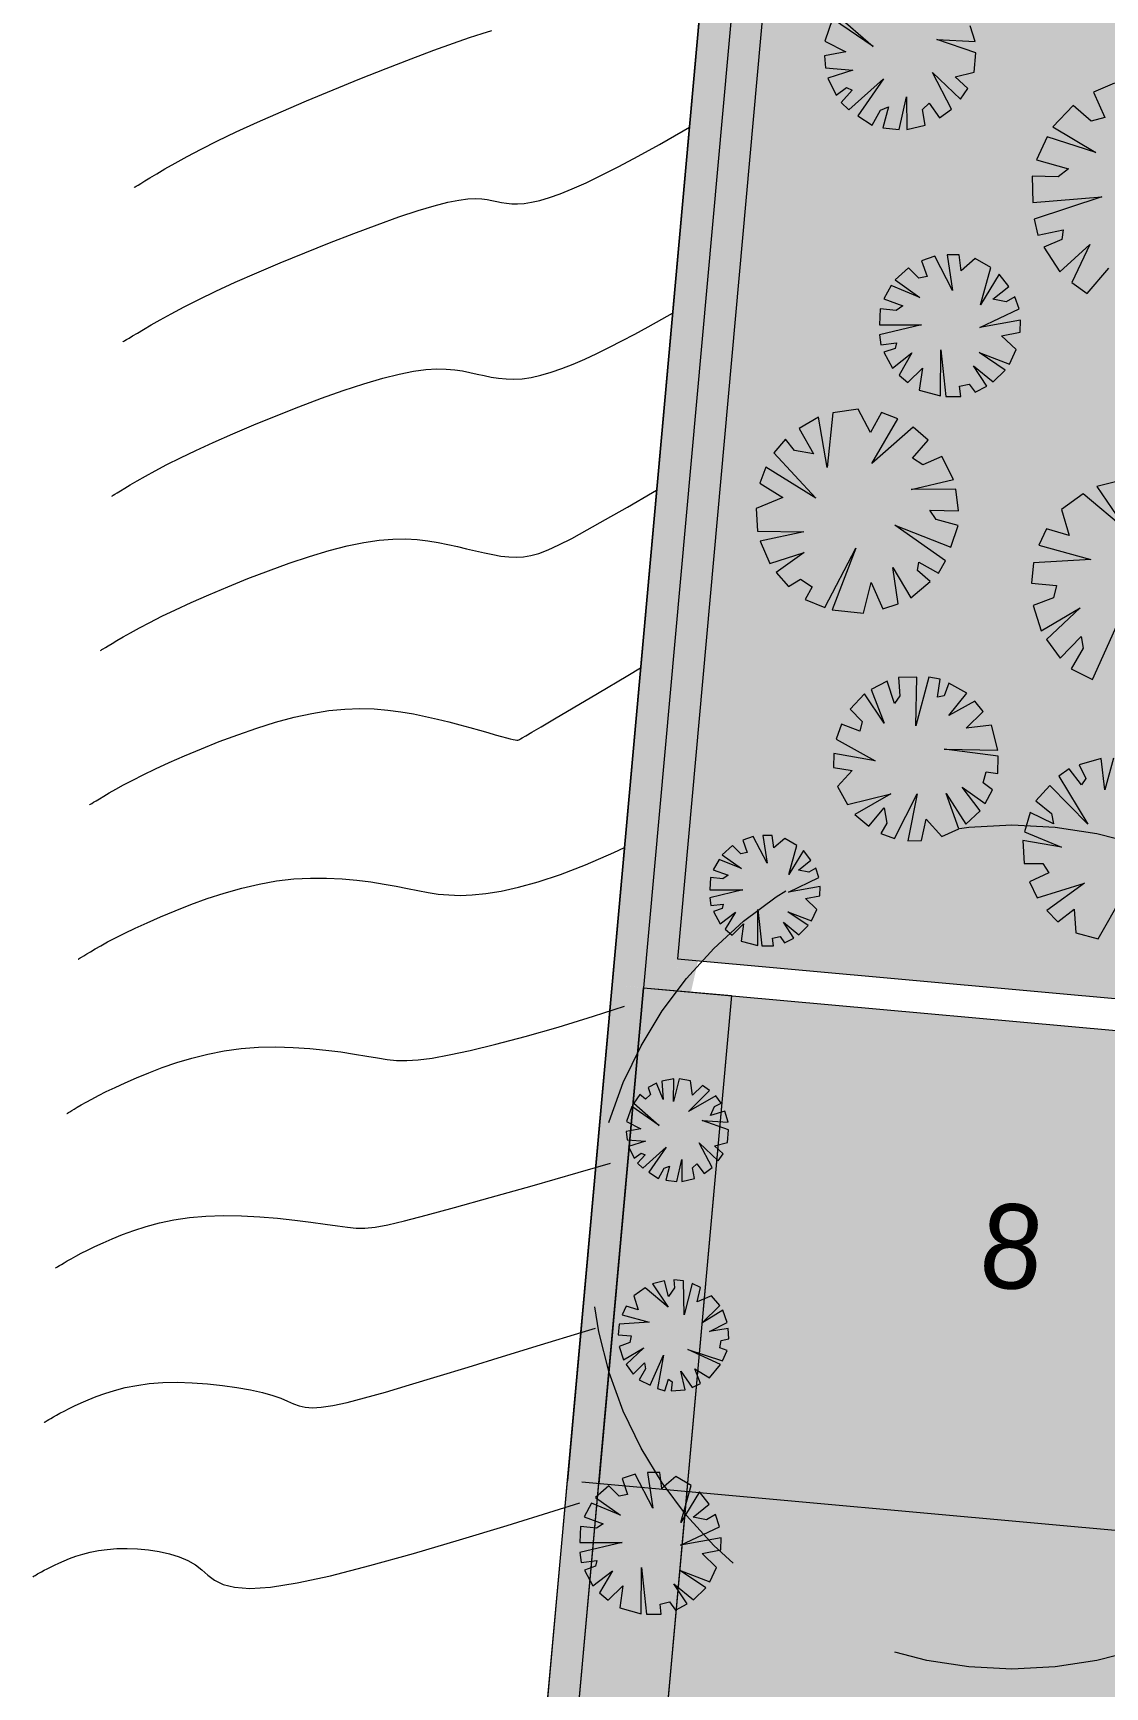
# Model space of a CAD drawing. Header units: centimetres. Extents: x -4381 to 5639, y -3920 to 4826.
# Drawn here: x 166.4 to 171.48, y 62.97 to 70.8 of the extents above; entities that cross this region are included whole.
import ezdxf
from ezdxf.xclip import XClip

# ---------------------------------------------------------------- set-up
doc = ezdxf.new("R2010")
doc.units = ezdxf.units.CM
doc.header["$MEASUREMENT"] = 0
doc.header["$XCLIPFRAME"] = 0
doc.linetypes.add('Tirets', pattern=[0.458611, 0.282222, -0.176389])
for name, color, linetype, lineweight in [('0- COURBES DE NIVEAU_Pen_No__2', 8, 'Continuous', 5), ('00-TREES_Pen_No__1', 7, 'Continuous', 5), ('0_Pen_No__1', 7, 'Continuous', 5), ('Dalles_Pen_No__1', 7, 'Continuous', 5), ('Dalles_Pen_No__101', 252, 'Continuous', 5), ('Mur de clôture_Pen_No__1', 7, 'Continuous', 5), ('Mur de clôture_Pen_No__7', 7, 'Continuous', 5), ('Structural - Bearing_Pen_No__101', 252, 'Continuous', 5), ('Structural - Combined_Pen_No__101', 252, 'Continuous', 5)]:
    doc.layers.add(name, color=color, linetype=linetype, lineweight=lineweight)
for name, color, linetype, lineweight, true_color in [('00-TREES_Pen_No__169', 7, 'Continuous', 5, 0x68b353), ('00-TREES_Pen_No__183', 7, 'Continuous', 5, 0xcaedab), ('00-TREES_Pen_No__184', 7, 'Continuous', 5, 0xc5d295), ('00-TREES_Pen_No__185', 7, 'Continuous', 5, 0xbce39b), ('0_Pen_No__58', 7, 'Continuous', 5, 0xdf0000), ('Dalles_Pen_No__181', 7, 'Continuous', 5, 0xddeaa8), ('Mur de clôture_Pen_No__102', 7, 'Continuous', 5, 0xcccccc), ('RECULS_Pen_No__58', 7, 'Continuous', 5, 0xdf0000), ('Structural - Combined_Pen_No__102', 7, 'Continuous', 5, 0xcccccc)]:
    doc.layers.add(name, color=color, linetype=linetype, lineweight=lineweight, true_color=true_color)
doc.layers.add('Drawing & Figure', color=7, linetype='Continuous')
doc.styles.add('GENERATED_STYLE_2', font='')
doc.styles.get('GENERATED_STYLE_2').set_extended_font_data('Arial Narrow Occidental')

# ---------------------------------------------------------------- blocks, each defined once
blk = doc.blocks.new('Drawing_13_13', base_point=(-54.8524, -87.0921))
at = {"layer": '00-TREES_Pen_No__169', "linetype": 'Continuous', "lineweight": 0, "ltscale": 5, "true_color": 0xd8ebd3}
blk.add_hatch(color=254, dxfattribs=at).paths.add_polyline_path([(170.3675, 67.2004, 1), (170.9528, 67.6736, 1)])
at = {"layer": '00-TREES_Pen_No__183', "linetype": 'Continuous', "lineweight": 0, "ltscale": 5, "true_color": 0xd8eaa8}
blk.add_hatch(color=61, dxfattribs=at).paths.add_polyline_path([(171.0767, 69.4979), (171.0572, 69.5552), (171.0149, 69.5307), (170.9522, 69.5435), (171.028, 69.6043), (170.9824, 69.6627), (170.8937, 69.5178), (170.9426, 69.6936), (170.8692, 69.7362), (170.8029, 69.679), (170.793, 69.7544), (170.7353, 69.7545), (170.7613, 69.5852), (170.677, 69.7473), (170.6148, 69.7263), (170.6413, 69.651), (170.6014, 69.643), (170.5527, 69.6922), (170.489, 69.6356), (170.6069, 69.5525), (170.4706, 69.6087), (170.4349, 69.5449), (170.5251, 69.5118), (170.4933, 69.4909), (170.4182, 69.499), (170.4148, 69.4229), (170.6144, 69.4232), (170.4143, 69.3749), (170.421, 69.3281), (170.4949, 69.3376), (170.4893, 69.3103), (170.4361, 69.2922), (170.4763, 69.2177), (170.5689, 69.2891), (170.5079, 69.1845), (170.5492, 69.1494), (170.6183, 69.217), (170.6034, 69.1129), (170.7047, 69.0854), (170.7064, 69.304), (170.7303, 69.0834), (170.8004, 69.0834), (170.795, 69.1311), (170.8404, 69.1413), (170.8683, 69.1031), (170.9238, 69.1317), (170.8605, 69.2275), (170.9542, 69.1518), (171.0112, 69.2083), (170.8879, 69.2914), (171.0309, 69.2364), (171.0632, 69.3052), (170.9939, 69.371), (171.0824, 69.388), (171.0839, 69.4445), (170.8911, 69.4099)])
at = {"layer": '00-TREES_Pen_No__183', "linetype": 'Continuous', "ltscale": 5}
for points in [[(170.2093, 68.8631, 1), (170.5078, 67.9865, 1)], [(171.49, 66.6346, 1), (171.5632, 67.4648, 1)]]:
    blk.add_hatch(color=256, dxfattribs=at).paths.add_polyline_path(points)
at = {"layer": '00-TREES_Pen_No__184', "linetype": 'Continuous', "lineweight": 0, "ltscale": 5, "true_color": 0xbede99}
blk.add_hatch(color=71, dxfattribs=at).paths.add_polyline_path([(169.6562, 63.7275), (169.6367, 63.7847), (169.5944, 63.7603), (169.5317, 63.7731), (169.6075, 63.8339), (169.562, 63.8922), (169.4732, 63.7474), (169.5222, 63.9231), (169.4487, 63.9658), (169.3825, 63.9085), (169.3726, 63.9839), (169.3148, 63.9841), (169.3409, 63.8147), (169.2565, 63.9769), (169.1944, 63.9558), (169.2208, 63.8806), (169.1809, 63.8725), (169.1322, 63.9218), (169.0685, 63.8651), (169.1865, 63.782), (169.0501, 63.8382), (169.0144, 63.7744), (169.1046, 63.7414), (169.0728, 63.7204), (168.9977, 63.7285), (168.9943, 63.6525), (169.194, 63.6528), (168.9938, 63.6044), (169.0005, 63.5576), (169.0744, 63.5671), (169.0688, 63.5398), (169.0156, 63.5218), (169.0558, 63.4472), (169.1484, 63.5187), (169.0874, 63.4141), (169.1287, 63.379), (169.1978, 63.4466), (169.183, 63.3425), (169.2842, 63.315), (169.2859, 63.5335), (169.3098, 63.313), (169.3799, 63.313), (169.3745, 63.3606), (169.4199, 63.3708), (169.4478, 63.3326), (169.5033, 63.3612), (169.4401, 63.457), (169.5337, 63.3813), (169.5907, 63.4379), (169.4674, 63.5209), (169.6105, 63.466), (169.6427, 63.5347), (169.5734, 63.6006), (169.6619, 63.6175), (169.6634, 63.674), (169.4706, 63.6395)])
at = {"layer": '00-TREES_Pen_No__185', "linetype": 'Continuous', "lineweight": 0, "ltscale": 5, "true_color": 0xcce9b3}
for points in [[(170.7656, 70.7236, 1), (170.0755, 70.6568, 1)], [(170.1279, 66.803), (170.1127, 66.8477), (170.0797, 66.8286), (170.0307, 66.8386), (170.0899, 66.8861), (170.0543, 66.9317), (169.985, 66.8185), (170.0233, 66.9558), (169.9659, 66.9891), (169.9142, 66.9444), (169.9064, 67.0033), (169.8613, 67.0034), (169.8817, 66.8712), (169.8158, 66.9978), (169.7672, 66.9813), (169.7879, 66.9226), (169.7567, 66.9163), (169.7187, 66.9547), (169.669, 66.9105), (169.7611, 66.8456), (169.6546, 66.8895), (169.6267, 66.8396), (169.6972, 66.8139), (169.6723, 66.7975), (169.6137, 66.8038), (169.611, 66.7444), (169.7669, 66.7447), (169.6106, 66.7069), (169.6158, 66.6703), (169.6736, 66.6777), (169.6692, 66.6564), (169.6276, 66.6423), (169.6591, 66.5841), (169.7314, 66.6399), (169.6837, 66.5582), (169.716, 66.5308), (169.7699, 66.5836), (169.7583, 66.5023), (169.8374, 66.4808), (169.8388, 66.6515), (169.8574, 66.4793), (169.9122, 66.4793), (169.9079, 66.5165), (169.9434, 66.5244), (169.9652, 66.4946), (170.0086, 66.5169), (169.9591, 66.5918), (170.0323, 66.5327), (170.0768, 66.5768), (169.9805, 66.6417), (170.0922, 66.5988), (170.1174, 66.6525), (170.0633, 66.7039), (170.1324, 66.7171), (170.1336, 66.7613), (169.983, 66.7343)], [(169.6275, 65.6175, 1), (169.1614, 65.5724, 1)]]:
    blk.add_hatch(color=254, dxfattribs=at).paths.add_polyline_path(points)
at = {"layer": '00-TREES_Pen_No__185', "linetype": 'Continuous', "lineweight": 0, "ltscale": 5, "true_color": 0xbae3ab}
blk.add_hatch(color=9, dxfattribs=at).paths.add_polyline_path([(172.2177, 70.2118), (172.1782, 70.3031), (172.112, 70.2574), (172.0076, 70.2702), (172.1238, 70.3799), (172.0415, 70.4695), (171.9151, 70.2204), (171.9722, 70.5149), (171.8462, 70.5751), (171.7451, 70.4726), (171.719, 70.5949), (171.6242, 70.5875), (171.6893, 70.3134), (171.5296, 70.568), (171.4305, 70.5253), (171.4839, 70.4054), (171.4194, 70.3869), (171.3331, 70.4613), (171.2362, 70.3601), (171.4405, 70.2393), (171.2095, 70.3135), (171.1595, 70.2042), (171.3117, 70.162), (171.2624, 70.1234), (171.1382, 70.1268), (171.1426, 70.0017), (171.4698, 70.0285), (171.1481, 69.9229), (171.1652, 69.847), (171.2851, 69.8723), (171.2796, 69.8269), (171.1947, 69.7902), (171.2705, 69.6734), (171.4128, 69.8027), (171.3267, 69.6232), (171.399, 69.5711), (171.5032, 69.691), (171.4927, 69.5184), (171.6623, 69.4866), (171.6363, 69.8452), (171.7045, 69.4867), (171.8194, 69.496), (171.8042, 69.5734), (171.8773, 69.5961), (171.9281, 69.5371), (172.0153, 69.5913), (171.899, 69.74), (172.0625, 69.6283), (172.1485, 69.7285), (171.9355, 69.8484), (172.1772, 69.7772), (172.221, 69.8941), (172.0986, 69.9929), (172.2416, 70.0323), (172.2366, 70.1252), (171.925, 70.0431)])
at = {"layer": '00-TREES_Pen_No__185', "linetype": 'Continuous', "lineweight": 0, "ltscale": 5, "true_color": 0x8daa74}
for points in [[(171.7265, 68.6838), (171.6371, 68.6923), (171.6444, 68.6201), (171.5889, 68.5431), (171.5527, 68.6827), (171.446, 68.6566), (171.5881, 68.4482), (171.38, 68.6215), (171.2775, 68.548), (171.3147, 68.4235), (171.2066, 68.456), (171.1712, 68.3779), (171.4163, 68.31), (171.1455, 68.2945), (171.1362, 68.1976), (171.2542, 68.1877), (171.2407, 68.1286), (171.1444, 68.0927), (171.1823, 67.9721), (171.3666, 68.0811), (171.2075, 67.9307), (171.2722, 67.8435), (171.3718, 67.9456), (171.3808, 67.8898), (171.3241, 67.793), (171.425, 67.7421), (171.5461, 68.0126), (171.4897, 67.7122), (171.5572, 67.6927), (171.5893, 67.7986), (171.6229, 67.7744), (171.6149, 67.6914), (171.7403, 67.7004), (171.7, 67.8692), (171.8044, 67.723), (171.8771, 67.7576), (171.8276, 67.8922), (171.9596, 67.8087), (172.0584, 67.9291), (171.7636, 68.0645), (172.0767, 67.9625), (172.1194, 68.0574), (172.0516, 68.0791), (172.0654, 68.1468), (172.1341, 68.1613), (172.1292, 68.2539), (171.961, 68.2266), (172.1205, 68.3072), (172.0787, 68.4189), (171.8912, 68.3025), (172.0526, 68.4627), (171.9792, 68.5482), (171.8478, 68.4944), (171.8788, 68.6246), (171.8032, 68.6611), (171.7326, 68.379)], [(169.4863, 64.8922), (169.4393, 64.8967), (169.4432, 64.8588), (169.414, 64.8183), (169.395, 64.8917), (169.3389, 64.8779), (169.4136, 64.7684), (169.3042, 64.8595), (169.2504, 64.8209), (169.2699, 64.7554), (169.2131, 64.7725), (169.1945, 64.7315), (169.3233, 64.6958), (169.1809, 64.6877), (169.1761, 64.6367), (169.2381, 64.6315), (169.231, 64.6005), (169.1804, 64.5816), (169.2003, 64.5182), (169.2972, 64.5755), (169.2136, 64.4964), (169.2475, 64.4506), (169.2999, 64.5043), (169.3047, 64.4749), (169.2749, 64.4241), (169.3279, 64.3973), (169.3915, 64.5395), (169.3619, 64.3816), (169.3973, 64.3714), (169.4142, 64.427), (169.4319, 64.4143), (169.4277, 64.3706), (169.4936, 64.3754), (169.4724, 64.4641), (169.5273, 64.3873), (169.5655, 64.4054), (169.5395, 64.4762), (169.6088, 64.4323), (169.6608, 64.4956), (169.5058, 64.5668), (169.6704, 64.5132), (169.6928, 64.563), (169.6572, 64.5744), (169.6644, 64.61), (169.7005, 64.6176), (169.698, 64.6663), (169.6096, 64.6519), (169.6934, 64.6943), (169.6714, 64.753), (169.5729, 64.6919), (169.6577, 64.776), (169.6191, 64.821), (169.5501, 64.7927), (169.5664, 64.8611), (169.5266, 64.8803), (169.4895, 64.732)]]:
    blk.add_hatch(color=73, dxfattribs=at).paths.add_polyline_path(points)
at = {"layer": 'Dalles_Pen_No__101', "linetype": 'Continuous', "lineweight": 0, "ltscale": 5, "true_color": 0x262626}
for points in [[(169.4592, 66.4175), (172.0671, 66.1822), (172.0729, 66.2463), (169.6139, 66.4682), (169.6523, 66.6375), (170.0803, 71.3817), (169.9084, 71.3972)], [(169.7131, 66.2439), (169.2963, 66.2815), (169.0842, 63.9306), (169.501, 63.893)], [(169.7131, 66.2439), (169.501, 63.893), (169.9141, 63.8557), (170.0039, 64.8503), (170.3078, 66.1903)], [(168.4957, 57.4071), (168.505, 57.4062), (169.501, 63.893), (169.0842, 63.9306)], [(169.501, 63.893), (168.505, 57.4062), (168.9125, 57.3695)]]:
    blk.add_hatch(color=250, dxfattribs=at).paths.add_polyline_path(points)
at = {"layer": 'Dalles_Pen_No__181', "linetype": 'Continuous', "lineweight": 0, "ltscale": 5, "true_color": 0x6e7554}
for points in [[(169.4577, 66.4176), (172.0671, 66.1822), (172.5163, 71.162), (169.9069, 71.3974)], [(169.2963, 66.2815), (168.4957, 57.4071), (168.9125, 57.3695), (169.7131, 66.2439)]]:
    blk.add_hatch(color=67, dxfattribs=at).paths.add_polyline_path(points)
at = {"layer": 'Mur de clôture_Pen_No__102', "linetype": 'Continuous', "lineweight": 0, "ltscale": 5, "true_color": 0x666666}
for points in [[(169.1469, 66.295), (169.2962, 66.2816), (169.8706, 72.6481), (170.1565, 75.8157), (169.6231, 71.5736)], [(168.9348, 63.9441), (169.2963, 66.2815), (169.1469, 66.295)], [(169.2963, 66.2815), (168.9348, 63.9441), (169.0842, 63.9306)], [(169.0842, 63.9306), (168.9348, 63.9441), (168.6572, 60.8671), (168.8066, 60.8536)]]:
    blk.add_hatch(color=251, dxfattribs=at).paths.add_polyline_path(points)
at = {"layer": 'Structural - Bearing_Pen_No__101', "linetype": 'Continuous', "lineweight": 0, "ltscale": 5, "true_color": 0x262626}
for points in [[(169.4457, 66.2681), (169.9219, 71.5466), (169.7725, 71.5601), (169.2963, 66.2815)], [(169.4592, 66.4175), (169.4457, 66.2681), (169.5211, 66.2613), (169.5546, 66.4089)]]:
    blk.add_hatch(color=250, dxfattribs=at).paths.add_polyline_path(points)
at = {"layer": 'Structural - Combined_Pen_No__101', "linetype": 'Continuous', "lineweight": 0, "ltscale": 5, "true_color": 0x262626}
for points in [[(169.501, 63.893), (169.4508, 63.3369), (169.9131, 63.2952), (169.9141, 63.8557)], [(169.4508, 63.3369), (169.4007, 62.7808), (169.912, 62.7347), (169.9131, 63.2952)]]:
    blk.add_hatch(color=250, dxfattribs=at).paths.add_polyline_path(points)
at = {"layer": 'Structural - Combined_Pen_No__102', "linetype": 'Continuous', "lineweight": 0, "ltscale": 5, "true_color": 0x999999}
blk.add_hatch(color=253, dxfattribs=at).paths.add_polyline_path([(168.899, 57.2201), (171.3889, 56.9955), (171.9909, 63.6684), (172.203, 66.0193), (169.7131, 66.2439), (169.501, 63.893)])
at = {"layer": '0- COURBES DE NIVEAU_Pen_No__2', "linetype": 'Continuous', "ltscale": 5, "flags": 128}
for points in [[(166.8811, 70.0739), (166.8821, 70.0746), (166.8849, 70.0762), (166.8903, 70.0795), (166.8992, 70.0849), (166.9125, 70.0929), (166.9311, 70.1041), (166.9558, 70.119), (166.9875, 70.138), (167.0269, 70.1611), (167.0747, 70.1884), (167.1317, 70.2196), (167.1984, 70.2547), (167.2758, 70.2936), (167.3643, 70.3362), (167.4648, 70.3825), (167.5771, 70.4321), (167.6983, 70.4838), (167.8244, 70.5362), (167.9515, 70.5878), (168.076, 70.6372), (168.1938, 70.683), (168.3012, 70.7236), (168.3943, 70.7576), (168.4703, 70.7841), (168.5304, 70.8035), (168.5768, 70.8169)], [(166.8277, 69.3424), (166.8286, 69.3429), (166.8311, 69.3445), (166.8361, 69.3474), (166.8442, 69.3523), (166.8563, 69.3597), (166.8733, 69.3699), (166.8958, 69.3834), (166.9247, 69.4008), (166.9607, 69.4219), (167.0044, 69.4468), (167.0563, 69.4752), (167.1173, 69.5073), (167.1878, 69.5428), (167.2686, 69.5817), (167.3603, 69.6239), (167.4628, 69.6692), (167.5736, 69.7163), (167.6893, 69.764), (167.8067, 69.8109), (167.9224, 69.8557), (168.0332, 69.897), (168.1357, 69.9334), (168.2267, 69.9636), (168.3037, 69.9866), (168.3676, 70.003), (168.4203, 70.0137), (168.4636, 70.0194), (168.4991, 70.0213), (168.5287, 70.0201), (168.5542, 70.0167), (168.5774, 70.0122), (168.5999, 70.0072), (168.6226, 70.0024), (168.6462, 69.9985), (168.6715, 69.996), (168.6992, 69.9955), (168.7302, 69.9976), (168.765, 70.0029), (168.8046, 70.0119), (168.8495, 70.0253), (168.9006, 70.0434), (168.9583, 70.0668), (169.0235, 70.0958), (169.0968, 70.131), (169.1788, 70.1727), (169.2701, 70.2213), (169.3715, 70.2774), (169.4835, 70.3413), (169.5135, 70.3588)], [(166.7742, 68.6107), (166.7751, 68.6113), (166.7774, 68.6127), (166.7819, 68.6154), (166.7892, 68.6198), (166.8002, 68.6264), (166.8155, 68.6357), (166.8359, 68.6479), (166.862, 68.6636), (166.8945, 68.6827), (166.934, 68.7052), (166.981, 68.7309), (167.0361, 68.7599), (167.0998, 68.792), (167.1729, 68.8271), (167.2558, 68.8653), (167.3485, 68.9062), (167.4489, 68.9488), (167.5543, 68.9918), (167.6618, 69.0341), (167.7688, 69.0742), (167.8725, 69.111), (167.9702, 69.1432), (168.0591, 69.1695), (168.1371, 69.1892), (168.2049, 69.2025), (168.2639, 69.2104), (168.3153, 69.2137), (168.3606, 69.2131), (168.4011, 69.2096), (168.438, 69.2039), (168.4728, 69.1969), (168.5066, 69.1893), (168.5402, 69.1819), (168.5739, 69.1751), (168.6083, 69.1696), (168.644, 69.1661), (168.6814, 69.1651), (168.7211, 69.1673), (168.7635, 69.1732), (168.809, 69.1833), (168.8576, 69.1974), (168.9088, 69.2152), (168.9623, 69.2363), (169.0179, 69.2604), (169.0752, 69.287), (169.134, 69.3158), (169.1939, 69.3464), (169.2547, 69.3787), (169.3173, 69.4128), (169.3825, 69.4492), (169.434, 69.4784)], [(166.7208, 67.8792), (166.7216, 67.8797), (166.7237, 67.8809), (166.7277, 67.8833), (166.7342, 67.8873), (166.7441, 67.8932), (166.7577, 67.9014), (166.776, 67.9124), (166.7993, 67.9264), (166.8284, 67.9435), (166.8637, 67.9636), (166.9056, 67.9866), (166.9549, 68.0125), (167.0119, 68.0412), (167.0772, 68.0726), (167.1513, 68.1067), (167.2342, 68.1433), (167.3243, 68.1813), (167.4193, 68.2197), (167.517, 68.2572), (167.6153, 68.2926), (167.7119, 68.325), (167.8047, 68.353), (167.8914, 68.3755), (167.9705, 68.3917), (168.0422, 68.402), (168.1074, 68.4072), (168.1671, 68.4079), (168.2222, 68.405), (168.2734, 68.3992), (168.3218, 68.3911), (168.3682, 68.3817), (168.4133, 68.3715), (168.4573, 68.3611), (168.5, 68.351), (168.5415, 68.3416), (168.5815, 68.3334), (168.6202, 68.327), (168.6573, 68.3228), (168.6929, 68.3213), (168.7273, 68.323), (168.7623, 68.3287), (168.8003, 68.3395), (168.8436, 68.3561), (168.8945, 68.3795), (168.9553, 68.4106), (169.0283, 68.4503), (169.1159, 68.4996), (169.2195, 68.5588), (169.3381, 68.6273), (169.3583, 68.639)], [(166.6682, 67.1481), (166.67, 67.1492), (166.6735, 67.1513), (166.6793, 67.1548), (166.6879, 67.16), (166.7, 67.1672), (166.716, 67.1769), (166.7366, 67.1893), (166.7622, 67.2043), (166.7933, 67.222), (166.8303, 67.2423), (166.8737, 67.2651), (166.9239, 67.2904), (166.9815, 67.3181), (167.0467, 67.3481), (167.1199, 67.3803), (167.1996, 67.4138), (167.2842, 67.4475), (167.3722, 67.4803), (167.4617, 67.5111), (167.5513, 67.539), (167.6392, 67.5628), (167.7238, 67.5814), (167.8039, 67.5942), (167.8794, 67.6015), (167.9509, 67.6039), (168.0188, 67.6022), (168.0835, 67.5969), (168.1455, 67.5888), (168.2051, 67.5785), (168.2629, 67.5667), (168.319, 67.5539), (168.3732, 67.5407), (168.4247, 67.5274), (168.473, 67.5143), (168.5175, 67.5018), (168.5576, 67.4903), (168.5927, 67.4801), (168.6223, 67.4715), (168.6459, 67.4649), (168.6643, 67.4601), (168.678, 67.4569), (168.6881, 67.4552), (168.6953, 67.4546), (168.7005, 67.4549), (168.7043, 67.4561), (168.7077, 67.4577), (168.712, 67.4601), (168.7206, 67.4651), (168.7372, 67.4749), (168.7658, 67.4918), (168.8102, 67.518), (168.8744, 67.5559), (168.962, 67.6077), (169.0771, 67.6756), (169.2218, 67.7609), (169.2823, 67.7965)], [(166.6147, 66.4164), (166.6162, 66.4174), (166.6193, 66.4192), (166.6243, 66.4222), (166.6318, 66.4267), (166.6422, 66.433), (166.6561, 66.4414), (166.6739, 66.4521), (166.6961, 66.4651), (166.723, 66.4804), (166.755, 66.498), (166.7925, 66.5177), (166.836, 66.5396), (166.8858, 66.5635), (166.9422, 66.5895), (167.0056, 66.6174), (167.0749, 66.6463), (167.1492, 66.6753), (167.2273, 66.7034), (167.3082, 66.7296), (167.3906, 66.753), (167.4737, 66.7726), (167.5562, 66.7874), (167.6372, 66.7968), (167.7162, 66.8012), (167.7927, 66.8012), (167.8663, 66.7977), (167.9366, 66.7914), (168.0031, 66.7828), (168.0656, 66.7728), (168.1234, 66.7621), (168.1767, 66.7514), (168.2266, 66.7413), (168.2748, 66.7323), (168.3229, 66.7253), (168.3727, 66.7207), (168.4258, 66.7191), (168.4838, 66.7213), (168.5483, 66.7279), (168.621, 66.7395), (168.7033, 66.7575), (168.7965, 66.7833), (168.9019, 66.8184), (169.0208, 66.8641), (169.1547, 66.922), (169.2056, 66.9462)], [(166.5612, 65.6848), (166.5625, 65.6856), (166.5651, 65.6872), (166.5693, 65.6897), (166.5756, 65.6935), (166.5844, 65.6988), (166.5962, 65.7059), (166.6112, 65.7149), (166.6299, 65.7259), (166.6526, 65.7388), (166.6796, 65.7536), (166.7113, 65.7703), (166.748, 65.7888), (166.79, 65.809), (166.8377, 65.831), (166.8913, 65.8545), (166.9503, 65.8788), (167.0142, 65.9031), (167.0825, 65.9265), (167.1546, 65.948), (167.23, 65.967), (167.3082, 65.9824), (167.3886, 65.9934), (167.4705, 65.9993), (167.5529, 66.0008), (167.6344, 65.9986), (167.7137, 65.9933), (167.7896, 65.9858), (167.8608, 65.9769), (167.926, 65.9672), (167.984, 65.9576), (168.0343, 65.9488), (168.0799, 65.9418), (168.1248, 65.9372), (168.1729, 65.9362), (168.228, 65.9395), (168.294, 65.948), (168.3748, 65.9626), (168.4743, 65.9842), (168.5952, 66.0135), (168.7354, 66.0504), (168.8913, 66.0947), (169.0596, 66.1461), (169.2066, 66.1944)], [(166.5077, 64.9532), (166.5088, 64.9538), (166.5109, 64.9551), (166.5143, 64.9572), (166.5195, 64.9603), (166.5267, 64.9646), (166.5362, 64.9704), (166.5485, 64.9777), (166.5637, 64.9867), (166.5823, 64.9972), (166.6043, 65.0093), (166.6301, 65.0229), (166.6601, 65.038), (166.6943, 65.0545), (166.7332, 65.0724), (166.777, 65.0915), (166.8256, 65.1113), (166.8791, 65.1309), (166.9376, 65.1496), (167.001, 65.1665), (167.0694, 65.181), (167.1427, 65.1922), (167.221, 65.1993), (167.3039, 65.2019), (167.3896, 65.2005), (167.4761, 65.1959), (167.5611, 65.1889), (167.6426, 65.1803), (167.7185, 65.1709), (167.7865, 65.1616), (167.8445, 65.1531), (167.8919, 65.1463), (167.9333, 65.1423), (167.9749, 65.1422), (168.0229, 65.1471), (168.0832, 65.1583), (168.1622, 65.1769), (168.2659, 65.2039), (168.4004, 65.2406), (168.5694, 65.2875), (168.7673, 65.3433), (168.9856, 65.4058), (169.1395, 65.4507)], [(166.4539, 64.2214), (166.455, 64.2221), (166.4567, 64.2231), (166.4593, 64.2247), (166.4633, 64.2271), (166.4689, 64.2304), (166.4763, 64.2349), (166.4858, 64.2406), (166.4976, 64.2475), (166.5119, 64.2557), (166.529, 64.265), (166.549, 64.2755), (166.5721, 64.2872), (166.5986, 64.2999), (166.6287, 64.3138), (166.6626, 64.3286), (166.7004, 64.3439), (166.7422, 64.359), (166.7881, 64.3733), (166.8384, 64.3863), (166.8931, 64.3972), (166.9523, 64.4055), (167.0162, 64.4106), (167.0846, 64.4119), (167.1558, 64.4099), (167.2281, 64.4048), (167.2994, 64.3972), (167.368, 64.3874), (167.4318, 64.3759), (167.489, 64.3632), (167.5376, 64.3496), (167.5767, 64.3357), (167.6085, 64.3222), (167.6362, 64.3101), (167.6628, 64.3003), (167.6916, 64.2937), (167.7256, 64.2911), (167.7681, 64.2935), (167.822, 64.3018), (167.8903, 64.3166), (167.9735, 64.338), (168.0721, 64.3656), (168.1865, 64.3993), (168.3169, 64.4388), (168.4638, 64.4837), (168.6274, 64.534), (168.8081, 64.5893), (169.0053, 64.6492), (169.0689, 64.6683)], [(166.4013, 63.4903), (166.4025, 63.491), (166.4044, 63.4921), (166.4072, 63.4938), (166.4111, 63.4962), (166.4163, 63.4994), (166.4231, 63.5034), (166.4314, 63.5083), (166.4416, 63.5141), (166.4536, 63.5207), (166.4678, 63.5281), (166.4842, 63.5364), (166.5029, 63.5454), (166.5242, 63.5552), (166.5482, 63.5657), (166.5749, 63.5765), (166.6045, 63.5872), (166.637, 63.5973), (166.6726, 63.6065), (166.7113, 63.6142), (166.7532, 63.6201), (166.7984, 63.6237), (166.8468, 63.6246), (166.8973, 63.6227), (166.9486, 63.6178), (166.9994, 63.61), (167.0484, 63.599), (167.0944, 63.5848), (167.136, 63.5673), (167.1719, 63.5465), (167.202, 63.5225), (167.2303, 63.4975), (167.262, 63.4738), (167.3023, 63.454), (167.3564, 63.4403), (167.4295, 63.4353), (167.5267, 63.4413), (167.6533, 63.4608), (167.8124, 63.4953), (167.9987, 63.5428), (168.205, 63.6002), (168.4241, 63.6646), (168.6487, 63.733), (168.8716, 63.8024), (168.9943, 63.8411)]]:
    blk.add_lwpolyline(points, dxfattribs=at)
at = {"layer": '00-TREES_Pen_No__1', "linetype": 'Continuous', "ltscale": 5}
for p, q in [((171.5296, 70.568), (171.4305, 70.5253)), ((171.3331, 70.4613), (171.2362, 70.3601)), ((171.4194, 70.3869), (171.3331, 70.4613)), ((171.4305, 70.5253), (171.4839, 70.4054)), ((171.4839, 70.4054), (171.4194, 70.3869)), ((171.2095, 70.3135), (171.1595, 70.2042)), ((171.4405, 70.2393), (171.2095, 70.3135)), ((171.2362, 70.3601), (171.4405, 70.2393)), ((171.1595, 70.2042), (171.3117, 70.162)), ((171.3117, 70.162), (171.2624, 70.1234)), ((171.2624, 70.1234), (171.1382, 70.1268)), ((171.1382, 70.1268), (171.1426, 70.0017)), ((171.1426, 70.0017), (171.4698, 70.0285)), ((171.4698, 70.0285), (171.1481, 69.9229)), ((171.1481, 69.9229), (171.1652, 69.847)), ((171.1652, 69.847), (171.2851, 69.8723)), ((171.2796, 69.8269), (171.1947, 69.7902)), ((171.2851, 69.8723), (171.2796, 69.8269)), ((170.677, 69.7473), (170.6148, 69.7263)), ((170.7613, 69.5852), (170.677, 69.7473)), ((170.793, 69.7544), (170.7353, 69.7545)), ((170.7353, 69.7545), (170.7613, 69.5852)), ((170.8029, 69.679), (170.793, 69.7544)), ((171.1947, 69.7902), (171.2705, 69.6734)), ((171.2705, 69.6734), (171.4128, 69.8027)), ((171.4128, 69.8027), (171.3267, 69.6232)), ((170.5527, 69.6922), (170.489, 69.6356)), ((170.6014, 69.643), (170.5527, 69.6922)), ((170.6148, 69.7263), (170.6413, 69.651)), ((170.8692, 69.7362), (170.8029, 69.679)), ((170.9426, 69.6936), (170.8692, 69.7362)), ((170.8937, 69.5178), (170.9426, 69.6936)), ((171.399, 69.5711), (171.5032, 69.691)), ((170.4706, 69.6087), (170.4349, 69.5449)), ((170.6069, 69.5525), (170.4706, 69.6087)), ((170.489, 69.6356), (170.6069, 69.5525)), ((170.6413, 69.651), (170.6014, 69.643)), ((170.9824, 69.6627), (170.8937, 69.5178)), ((170.9522, 69.5435), (171.028, 69.6043)), ((171.028, 69.6043), (170.9824, 69.6627)), ((171.3267, 69.6232), (171.399, 69.5711)), ((170.4349, 69.5449), (170.5251, 69.5118)), ((170.5251, 69.5118), (170.4933, 69.4909)), ((171.0149, 69.5307), (170.9522, 69.5435)), ((171.0572, 69.5552), (171.0149, 69.5307)), ((171.0767, 69.4979), (171.0572, 69.5552)), ((170.4182, 69.499), (170.4148, 69.4229)), ((170.4933, 69.4909), (170.4182, 69.499)), ((170.8911, 69.4099), (171.0767, 69.4979)), ((171.0839, 69.4445), (170.8911, 69.4099)), ((171.0824, 69.388), (171.0839, 69.4445)), ((170.6144, 69.4232), (170.4143, 69.3749)), ((170.4143, 69.3749), (170.421, 69.3281)), ((170.4148, 69.4229), (170.6144, 69.4232)), ((170.9939, 69.371), (171.0824, 69.388)), ((171.0632, 69.3052), (170.9939, 69.371)), ((170.421, 69.3281), (170.4949, 69.3376)), ((170.4893, 69.3103), (170.4361, 69.2922)), ((170.4361, 69.2922), (170.4763, 69.2177)), ((170.4763, 69.2177), (170.5689, 69.2891)), ((170.4949, 69.3376), (170.4893, 69.3103)), ((170.5689, 69.2891), (170.5079, 69.1845)), ((170.7047, 69.0854), (170.7064, 69.304)), ((170.7064, 69.304), (170.7303, 69.0834)), ((171.0112, 69.2083), (170.8879, 69.2914)), ((170.8879, 69.2914), (171.0309, 69.2364)), ((171.0309, 69.2364), (171.0632, 69.3052)), ((170.5492, 69.1494), (170.6183, 69.217)), ((170.6183, 69.217), (170.6034, 69.1129)), ((170.9238, 69.1317), (170.8605, 69.2275)), ((170.8605, 69.2275), (170.9542, 69.1518)), ((170.9542, 69.1518), (171.0112, 69.2083)), ((170.5079, 69.1845), (170.5492, 69.1494)), ((170.795, 69.1311), (170.8404, 69.1413)), ((170.8004, 69.0834), (170.795, 69.1311)), ((170.8404, 69.1413), (170.8683, 69.1031)), ((170.8683, 69.1031), (170.9238, 69.1317)), ((170.6034, 69.1129), (170.7047, 69.0854)), ((170.7303, 69.0834), (170.8004, 69.0834)), ((171.5527, 68.6827), (171.446, 68.6566)), ((171.446, 68.6566), (171.5881, 68.4482)), ((171.38, 68.6215), (171.2775, 68.548)), ((171.5881, 68.4482), (171.38, 68.6215)), ((171.2775, 68.548), (171.3147, 68.4235)), ((171.2066, 68.456), (171.1712, 68.3779)), ((171.3147, 68.4235), (171.2066, 68.456)), ((171.1712, 68.3779), (171.4163, 68.31)), ((171.1455, 68.2945), (171.1362, 68.1976)), ((171.4163, 68.31), (171.1455, 68.2945)), ((171.1362, 68.1976), (171.2542, 68.1877)), ((171.2542, 68.1877), (171.2407, 68.1286)), ((171.2407, 68.1286), (171.1444, 68.0927)), ((171.1444, 68.0927), (171.1823, 67.9721)), ((171.1823, 67.9721), (171.3666, 68.0811)), ((171.3666, 68.0811), (171.2075, 67.9307)), ((171.2722, 67.8435), (171.3718, 67.9456)), ((171.3718, 67.9456), (171.3808, 67.8898)), ((171.425, 67.7421), (171.5461, 68.0126)), ((171.2075, 67.9307), (171.2722, 67.8435)), ((171.3808, 67.8898), (171.3241, 67.793)), ((171.3241, 67.793), (171.425, 67.7421)), ((169.7187, 66.9547), (169.669, 66.9105)), ((169.7567, 66.9163), (169.7187, 66.9547)), ((169.8158, 66.9978), (169.7672, 66.9813)), ((169.7672, 66.9813), (169.7879, 66.9226)), ((169.8817, 66.8712), (169.8158, 66.9978)), ((169.9064, 67.0033), (169.8613, 67.0034)), ((169.8613, 67.0034), (169.8817, 66.8712)), ((169.9142, 66.9444), (169.9064, 67.0033)), ((169.9659, 66.9891), (169.9142, 66.9444)), ((170.0233, 66.9558), (169.9659, 66.9891)), ((169.985, 66.8185), (170.0233, 66.9558)), ((170.0543, 66.9317), (169.985, 66.8185)), ((170.0899, 66.8861), (170.0543, 66.9317)), ((169.6546, 66.8895), (169.6267, 66.8396)), ((169.7611, 66.8456), (169.6546, 66.8895)), ((169.669, 66.9105), (169.7611, 66.8456)), ((169.7879, 66.9226), (169.7567, 66.9163)), ((170.0307, 66.8386), (170.0899, 66.8861)), ((170.1127, 66.8477), (170.0797, 66.8286)), ((170.1279, 66.803), (170.1127, 66.8477)), ((169.6137, 66.8038), (169.611, 66.7444)), ((169.6723, 66.7975), (169.6137, 66.8038)), ((169.6267, 66.8396), (169.6972, 66.8139)), ((169.6972, 66.8139), (169.6723, 66.7975)), ((169.983, 66.7343), (170.1279, 66.803)), ((170.0797, 66.8286), (170.0307, 66.8386)), ((169.7669, 66.7447), (169.6106, 66.7069)), ((169.6106, 66.7069), (169.6158, 66.6703)), ((169.611, 66.7444), (169.7669, 66.7447)), ((170.1336, 66.7613), (169.983, 66.7343)), ((170.0633, 66.7039), (170.1324, 66.7171)), ((170.1174, 66.6525), (170.0633, 66.7039)), ((170.1324, 66.7171), (170.1336, 66.7613)), ((169.6158, 66.6703), (169.6736, 66.6777)), ((169.6692, 66.6564), (169.6276, 66.6423)), ((169.6276, 66.6423), (169.6591, 66.5841)), ((169.6591, 66.5841), (169.7314, 66.6399)), ((169.6736, 66.6777), (169.6692, 66.6564)), ((169.7314, 66.6399), (169.6837, 66.5582)), ((169.8374, 66.4808), (169.8388, 66.6515)), ((169.8388, 66.6515), (169.8574, 66.4793)), ((170.0768, 66.5768), (169.9805, 66.6417)), ((169.9805, 66.6417), (170.0922, 66.5988)), ((170.0922, 66.5988), (170.1174, 66.6525)), ((169.6837, 66.5582), (169.716, 66.5308)), ((169.716, 66.5308), (169.7699, 66.5836)), ((169.7699, 66.5836), (169.7583, 66.5023)), ((170.0086, 66.5169), (169.9591, 66.5918)), ((169.9591, 66.5918), (170.0323, 66.5327)), ((170.0323, 66.5327), (170.0768, 66.5768)), ((169.7583, 66.5023), (169.8374, 66.4808)), ((169.8574, 66.4793), (169.9122, 66.4793)), ((169.9079, 66.5165), (169.9434, 66.5244)), ((169.9122, 66.4793), (169.9079, 66.5165)), ((169.9434, 66.5244), (169.9652, 66.4946)), ((169.9652, 66.4946), (170.0086, 66.5169)), ((169.395, 64.8917), (169.3389, 64.8779)), ((169.414, 64.8183), (169.395, 64.8917)), ((169.4863, 64.8922), (169.4393, 64.8967)), ((169.4393, 64.8967), (169.4432, 64.8588)), ((169.4895, 64.732), (169.4863, 64.8922)), ((169.3042, 64.8595), (169.2504, 64.8209)), ((169.2504, 64.8209), (169.2699, 64.7554)), ((169.4136, 64.7684), (169.3042, 64.8595)), ((169.3389, 64.8779), (169.4136, 64.7684)), ((169.4432, 64.8588), (169.414, 64.8183)), ((169.5266, 64.8803), (169.4895, 64.732)), ((169.5664, 64.8611), (169.5266, 64.8803)), ((169.5501, 64.7927), (169.5664, 64.8611)), ((169.6191, 64.821), (169.5501, 64.7927)), ((169.6577, 64.776), (169.6191, 64.821)), ((169.2131, 64.7725), (169.1945, 64.7315)), ((169.1945, 64.7315), (169.3233, 64.6958)), ((169.2699, 64.7554), (169.2131, 64.7725)), ((169.5729, 64.6919), (169.6577, 64.776)), ((169.6714, 64.753), (169.5729, 64.6919)), ((169.6934, 64.6943), (169.6714, 64.753)), ((169.1809, 64.6877), (169.1761, 64.6367)), ((169.3233, 64.6958), (169.1809, 64.6877)), ((169.6096, 64.6519), (169.6934, 64.6943)), ((169.698, 64.6663), (169.6096, 64.6519)), ((169.7005, 64.6176), (169.698, 64.6663)), ((169.1761, 64.6367), (169.2381, 64.6315)), ((169.231, 64.6005), (169.1804, 64.5816)), ((169.1804, 64.5816), (169.2003, 64.5182)), ((169.2003, 64.5182), (169.2972, 64.5755)), ((169.2972, 64.5755), (169.2136, 64.4964)), ((169.2381, 64.6315), (169.231, 64.6005)), ((169.6572, 64.5744), (169.6644, 64.61)), ((169.6928, 64.563), (169.6572, 64.5744)), ((169.6644, 64.61), (169.7005, 64.6176)), ((169.2136, 64.4964), (169.2475, 64.4506)), ((169.2475, 64.4506), (169.2999, 64.5043)), ((169.2999, 64.5043), (169.3047, 64.4749)), ((169.3279, 64.3973), (169.3915, 64.5395)), ((169.3915, 64.5395), (169.3619, 64.3816)), ((169.6608, 64.4956), (169.5058, 64.5668)), ((169.5058, 64.5668), (169.6704, 64.5132)), ((169.6704, 64.5132), (169.6928, 64.563)), ((169.3047, 64.4749), (169.2749, 64.4241)), ((169.2749, 64.4241), (169.3279, 64.3973)), ((169.3973, 64.3714), (169.4142, 64.427)), ((169.4142, 64.427), (169.4319, 64.4143)), ((169.4936, 64.3754), (169.4724, 64.4641)), ((169.4724, 64.4641), (169.5273, 64.3873)), ((169.5655, 64.4054), (169.5395, 64.4762)), ((169.5395, 64.4762), (169.6088, 64.4323)), ((169.6088, 64.4323), (169.6608, 64.4956)), ((169.3619, 64.3816), (169.3973, 64.3714)), ((169.4319, 64.4143), (169.4277, 64.3706)), ((169.4277, 64.3706), (169.4936, 64.3754)), ((169.5273, 64.3873), (169.5655, 64.4054)), ((169.2565, 63.9769), (169.1944, 63.9558)), ((169.1944, 63.9558), (169.2208, 63.8806)), ((169.3409, 63.8147), (169.2565, 63.9769)), ((169.3726, 63.9839), (169.3148, 63.9841)), ((169.3148, 63.9841), (169.3409, 63.8147)), ((169.3825, 63.9085), (169.3726, 63.9839)), ((169.4487, 63.9658), (169.3825, 63.9085)), ((169.5222, 63.9231), (169.4487, 63.9658)), ((169.1322, 63.9218), (169.0685, 63.8651)), ((169.1809, 63.8725), (169.1322, 63.9218)), ((169.2208, 63.8806), (169.1809, 63.8725)), ((169.4732, 63.7474), (169.5222, 63.9231)), ((169.562, 63.8922), (169.4732, 63.7474)), ((169.6075, 63.8339), (169.562, 63.8922)), ((169.0501, 63.8382), (169.0144, 63.7744)), ((169.1865, 63.782), (169.0501, 63.8382)), ((169.0685, 63.8651), (169.1865, 63.782)), ((169.5317, 63.7731), (169.6075, 63.8339)), ((168.9977, 63.7285), (168.9943, 63.6525)), ((169.0728, 63.7204), (168.9977, 63.7285)), ((169.0144, 63.7744), (169.1046, 63.7414)), ((169.1046, 63.7414), (169.0728, 63.7204)), ((169.4706, 63.6395), (169.6562, 63.7275)), ((169.5944, 63.7603), (169.5317, 63.7731)), ((169.6367, 63.7847), (169.5944, 63.7603)), ((169.6562, 63.7275), (169.6367, 63.7847)), ((169.194, 63.6528), (168.9938, 63.6044)), ((168.9943, 63.6525), (169.194, 63.6528)), ((169.6634, 63.674), (169.4706, 63.6395)), ((169.6619, 63.6175), (169.6634, 63.674)), ((168.9938, 63.6044), (169.0005, 63.5576)), ((169.0005, 63.5576), (169.0744, 63.5671)), ((169.0744, 63.5671), (169.0688, 63.5398)), ((169.5734, 63.6006), (169.6619, 63.6175)), ((169.6427, 63.5347), (169.5734, 63.6006)), ((169.0688, 63.5398), (169.0156, 63.5218)), ((169.0156, 63.5218), (169.0558, 63.4472)), ((169.0558, 63.4472), (169.1484, 63.5187)), ((169.1484, 63.5187), (169.0874, 63.4141)), ((169.2842, 63.315), (169.2859, 63.5335)), ((169.2859, 63.5335), (169.3098, 63.313)), ((169.5907, 63.4379), (169.4674, 63.5209)), ((169.4674, 63.5209), (169.6105, 63.466)), ((169.6105, 63.466), (169.6427, 63.5347)), ((169.0874, 63.4141), (169.1287, 63.379)), ((169.1287, 63.379), (169.1978, 63.4466)), ((169.1978, 63.4466), (169.183, 63.3425)), ((169.5033, 63.3612), (169.4401, 63.457)), ((169.4401, 63.457), (169.5337, 63.3813)), ((169.5337, 63.3813), (169.5907, 63.4379)), ((169.183, 63.3425), (169.2842, 63.315)), ((169.3745, 63.3606), (169.4199, 63.3708)), ((169.3799, 63.313), (169.3745, 63.3606)), ((169.4199, 63.3708), (169.4478, 63.3326)), ((169.4478, 63.3326), (169.5033, 63.3612)), ((169.3098, 63.313), (169.3799, 63.313))]:
    blk.add_line(p, q, dxfattribs=at)
at = {"layer": '00-TREES_Pen_No__1', "linetype": 'Continuous', "ltscale": 5, "flags": 128}
for points in [[(170.2066, 70.8965), (170.3856, 70.741), (170.1928, 70.8729), (170.1551, 70.7673), (170.2555, 70.7167), (170.154, 70.6974), (170.1596, 70.6398), (170.2886, 70.6294), (170.1694, 70.5918), (170.2102, 70.5111), (170.2586, 70.5467), (170.2859, 70.535), (170.2325, 70.4759), (170.2695, 70.4415), (170.434, 70.5875), (170.3119, 70.4126), (170.3807, 70.3692), (170.4194, 70.44), (170.4572, 70.4551), (170.4311, 70.3558), (170.5089, 70.3482), (170.5428, 70.5021), (170.5438, 70.3479), (170.6323, 70.3692), (170.6188, 70.442), (170.6502, 70.4721), (170.7001, 70.403), (170.7565, 70.4446), (170.6657, 70.6176), (170.7984, 70.4913), (170.8335, 70.5421), (170.7734, 70.5968), (170.8641, 70.62), (170.8715, 70.7105), (170.6874, 70.7748), (170.8687, 70.7642), (170.8453, 70.8398)], [(171.5246, 67.3691), (171.4839, 67.2191), (171.4657, 67.3682), (171.3613, 67.3377), (171.3928, 67.2727), (171.3729, 67.243), (171.3149, 67.3192), (171.266, 67.2831), (171.4023, 67.0564), (171.2225, 67.2393), (171.1561, 67.1676), (171.2312, 67.1062), (171.2407, 67.0582), (171.1291, 67.1109), (171.103, 67.0207), (171.2774, 66.9467), (171.095, 66.9796), (171.1006, 66.8703), (171.1896, 66.8702), (171.2182, 66.8264), (171.1255, 66.7827), (171.1623, 66.7069), (171.3867, 66.776), (171.2083, 66.647), (171.2605, 66.5943), (171.3384, 66.6533), (171.3459, 66.5411), (171.4511, 66.5124), (171.5677, 66.7157)]]:
    blk.add_lwpolyline(points, dxfattribs=at)
for points in [[(170.4879, 68.4738), (170.7528, 68.3687), (170.7881, 68.4715), (170.6842, 68.5001), (170.653, 68.5446), (170.7901, 68.5411), (170.7762, 68.6445), (170.5656, 68.6414), (170.7658, 68.69), (170.711, 68.7985), (170.6205, 68.7586), (170.5717, 68.7903), (170.6463, 68.8763), (170.5749, 68.9368), (170.3779, 68.7659), (170.5013, 68.977), (170.4245, 69.0071), (170.3718, 68.9122), (170.3138, 69.0229), (170.194, 69.0048), (170.1668, 68.7459), (170.125, 68.9847), (170.0339, 68.9311), (170.1026, 68.8107), (170.0127, 68.8265), (169.9693, 68.8812), (169.9135, 68.8154), (170.1137, 68.6012), (169.8758, 68.7482), (169.8482, 68.6724), (169.9568, 68.6035), (169.8303, 68.5524), (169.837, 68.4443), (170.0557, 68.4422), (169.8485, 68.3966), (169.8946, 68.2916), (170.0585, 68.343), (169.9243, 68.249), (169.9831, 68.1819), (170.0401, 68.218), (170.095, 68.1806), (170.0629, 68.1202), (170.1559, 68.0835), (170.3033, 68.3638), (170.1909, 68.0727), (170.3398, 68.0561), (170.3747, 68.2021), (170.4309, 68.0762), (170.5041, 68.1011), (170.4781, 68.2719), (170.5635, 68.1285), (170.656, 68.2064), (170.5948, 68.2583), (170.6017, 68.2974), (170.6949, 68.246), (170.7282, 68.3047)], [(170.5866, 67.522), (170.5927, 67.7535), (170.5044, 67.7517), (170.5116, 67.6644), (170.4864, 67.6281), (170.4507, 67.7337), (170.3757, 67.6941), (170.4369, 67.5343), (170.3439, 67.6735), (170.2764, 67.6013), (170.3322, 67.5434), (170.3217, 67.4973), (170.2352, 67.5302), (170.209, 67.4587), (170.3946, 67.3562), (170.1989, 67.3913), (170.1974, 67.3243), (170.2846, 67.3107), (170.2164, 67.2354), (170.2637, 67.1491), (170.4689, 67.2008), (170.2984, 67.102), (170.3648, 67.0476), (170.4374, 67.1337), (170.4505, 67.0607), (170.421, 67.0123), (170.4868, 66.9881), (170.5942, 67.2008), (170.5486, 66.9781), (170.6142, 66.9783), (170.6363, 67.0805), (170.7107, 66.9982), (170.7913, 67.0336), (170.7317, 67.2011), (170.8245, 67.0557), (170.8917, 67.1202), (170.8066, 67.231), (170.9159, 67.1549), (170.9506, 67.2185), (170.9071, 67.2519), (170.9202, 67.3043), (170.9754, 67.2967), (170.9773, 67.3779), (170.7222, 67.4119), (170.9758, 67.4077), (170.9468, 67.5259), (170.8256, 67.5117), (170.9059, 67.5898), (170.8664, 67.6387), (170.7434, 67.571), (170.8289, 67.6763), (170.7436, 67.7251), (170.7211, 67.6639), (170.6894, 67.6582), (170.7025, 67.7436), (170.6484, 67.7527)], [(169.4035, 65.5256), (169.321, 65.4074), (169.3675, 65.3781), (169.3936, 65.4259), (169.4192, 65.4361), (169.4015, 65.3691), (169.4541, 65.3639), (169.477, 65.4679), (169.4776, 65.3637), (169.5374, 65.3781), (169.5283, 65.4273), (169.5495, 65.4476), (169.5832, 65.4009), (169.6213, 65.429), (169.56, 65.5459), (169.6496, 65.4606), (169.6734, 65.4949), (169.6327, 65.5319), (169.694, 65.5475), (169.699, 65.6086), (169.5747, 65.652), (169.6971, 65.6449), (169.6813, 65.696), (169.614, 65.6761), (169.6322, 65.7185), (169.6642, 65.7336), (169.6383, 65.7687), (169.5096, 65.695), (169.6096, 65.795), (169.5755, 65.8174), (169.529, 65.7719), (169.5185, 65.8402), (169.4645, 65.8494), (169.4381, 65.742), (169.4397, 65.8493), (169.3827, 65.8388), (169.389, 65.7521), (169.3583, 65.8291), (169.3184, 65.808), (169.3296, 65.7757), (169.3048, 65.753), (169.2788, 65.7758), (169.2499, 65.7343), (169.3708, 65.6292), (169.2405, 65.7183), (169.2151, 65.647), (169.2829, 65.6129), (169.2144, 65.5998), (169.2182, 65.5609), (169.3053, 65.5539), (169.2248, 65.5285), (169.2523, 65.4739), (169.285, 65.498), (169.3035, 65.4901), (169.2674, 65.4502), (169.2924, 65.4269)]]:
    blk.add_lwpolyline(points, close=True, dxfattribs=at)
at = {"layer": '0_Pen_No__1', "linetype": 'Continuous', "ltscale": 5, "flags": 128}
blk.add_lwpolyline([(172.6792, 71.2979), (169.7725, 71.5601), (169.2963, 66.2815), (172.203, 66.0193)], close=True, dxfattribs=at)
blk.add_lwpolyline([(169.7131, 66.2439), (168.9125, 57.3695)], dxfattribs=at)
at = {"layer": '0_Pen_No__58', "linetype": 'Continuous', "ltscale": 5, "flags": 128}
blk.add_lwpolyline([(188.7291, 55.4311), (168.3329, 57.2712), (170.018, 75.9523), (190.7243, 78.0774), (188.7291, 55.4311)], close=True, dxfattribs=at)
at = {"layer": 'Dalles_Pen_No__1', "linetype": 'Continuous', "ltscale": 5}
for p, q in [((169.9069, 71.3974), (169.4577, 66.4176)), ((169.4577, 66.4176), (172.0671, 66.1822)), ((168.4957, 57.4071), (169.2963, 66.2815)), ((169.7131, 66.2439), (168.9125, 57.3695)), ((169.2963, 66.2815), (169.7131, 66.2439)), ((169.501, 63.893), (168.9125, 57.3695)), ((171.9909, 63.6684), (169.003, 63.9379))]:
    blk.add_line(p, q, dxfattribs=at)
at = {"layer": 'Mur de clôture_Pen_No__1', "linetype": 'Continuous', "ltscale": 5}
for p, q in [((168.6572, 60.8671), (168.9348, 63.9441)), ((168.8066, 60.8536), (169.0842, 63.9306))]:
    blk.add_line(p, q, dxfattribs=at)
at = {"layer": 'Mur de clôture_Pen_No__7', "linetype": 'Continuous', "ltscale": 5}
for p, q in [((170.0182, 75.9523), (169.1469, 66.295)), ((169.1469, 66.295), (168.9348, 63.9441)), ((169.2963, 66.2815), (169.0842, 63.9306))]:
    blk.add_line(p, q, dxfattribs=at)
at = {"layer": 'RECULS_Pen_No__58', "linetype": 'Tirets', "ltscale": 5}
blk.add_circle((171.043, 65.0531), 2, dxfattribs=at)
at = {"layer": 'RECULS_Pen_No__58', "linetype": 'Continuous', "insert": (170.8963, 65.0653), "char_height": 0.4, "attachment_point": 4, "rotation": 355.08744, "style": 'GENERATED_STYLE_2'}
blk.add_mtext('\\A1;{\\W1.150000x;\\fArial Narrow Occidental|b0|i0|c0|p34;8}', dxfattribs=at)

msp = doc.modelspace()

# ---------------------------------------------------------------- block references
at = {"layer": 'Drawing & Figure', "color": 151, "linetype": 'Continuous', "lineweight": 5, "ltscale": 10, "true_color": 0x80c2ff}
ref = msp.add_blockref('Drawing_13_13', (-54.85237, -87.09209), dxfattribs=at)
XClip(ref).set_block_clipping_path([(166.1260505706, 54.1059969298), (191.9907812231, 80.1417166121)])

doc.saveas('drawing.dxf')
